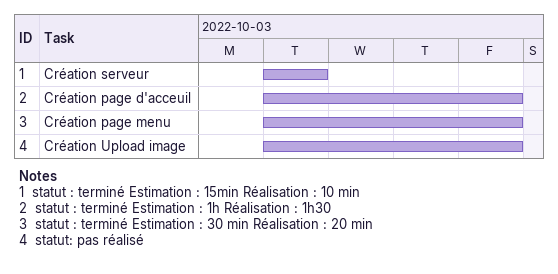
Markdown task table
| ID | Task | Start | Finish |
|---|---|---|---|
| 1 | Création serveur | 2022-10-04 | 2022-10-04 |
| 2 | Création page d'acceuil | 2022-10-04 | 2022-10-07 |
| 3 | Création page menu | 2022-10-04 | 2022-10-07 |
| 4 | Création Upload image | 2022-10-04 | 2022-10-07 |

Notes
- 1: statut : terminé Estimation : 15min Réalisation : 10 min
- 2: statut : terminé Estimation : 1h Réalisation : 1h30
- 3: statut : terminé Estimation : 30 min Réalisation : 20 min
- 4: statut: pas réalisé
